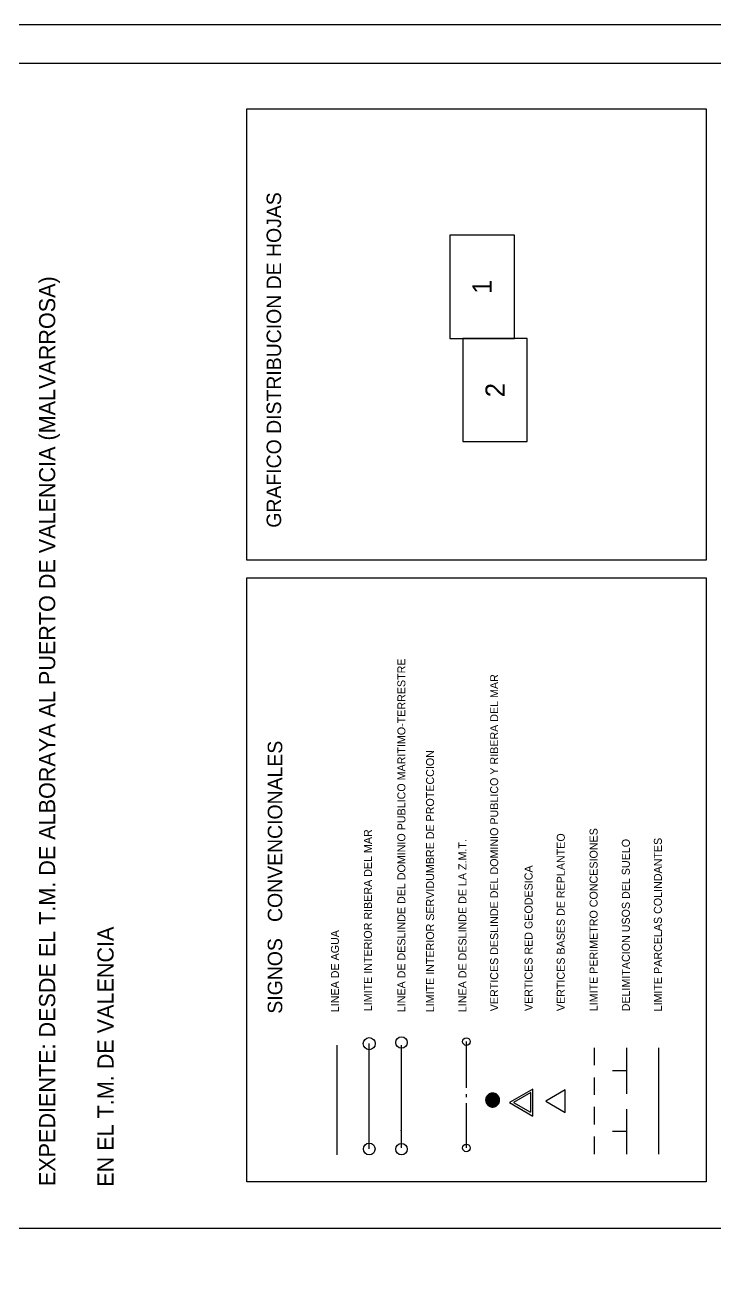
# Model space of a CAD drawing. Extents: x 729854 to 730444, y 4373781 to 4374808.
# Drawn here: x 729955.3 to 730062.4, y 4374615.3 to 4374807.5 of the extents above; entities that cross this region are included whole.
import ezdxf
from ezdxf.enums import TextEntityAlignment as Align

# ---------------------------------------------------------------- set-up
doc = ezdxf.new("R2010")
doc.units = 0
doc.linetypes.add('DASHED', pattern=[0])
doc.layers.get('0').update_dxf_attribs({"linetype": 'CONTINUOUS'})

msp = doc.modelspace()

# ---------------------------------------------------------------- linework, layer by layer
at = {"color": 0, "linetype": 'CONTINUOUS'}
for p, q in [((730003.77, 4374632.37), (730003.77, 4374649.37)), ((730013.79, 4374633.45), (730013.79, 4374649.37)), ((730023.83, 4374642.75), (730023.83, 4374649.92)), ((730043.69, 4374646.27), (730043.69, 4374648.97)), ((730043.69, 4374646.27), (730043.69, 4374648.97)), ((730048.69, 4374641.8), (730048.69, 4374648.97)), ((730048.69, 4374645.39), (730046.5, 4374645.39)), ((730043.69, 4374641.68), (730043.69, 4374644.38)), ((730043.69, 4374641.68), (730043.69, 4374644.38)), ((730023.83, 4374641.3), (730023.83, 4374641.78)), ((730034.15, 4374642.55), (730030.54, 4374640.47)), ((730034.15, 4374642.55), (730030.54, 4374640.47)), ((730033.83, 4374642.03), (730031.16, 4374640.5)), ((730033.83, 4374638.96), (730033.83, 4374642.03)), ((730034.15, 4374638.38), (730034.15, 4374642.55)), ((730034.15, 4374638.38), (730034.15, 4374642.55)), ((730039.15, 4374642.42), (730036.14, 4374640.69)), ((730039.15, 4374642.42), (730036.14, 4374640.69)), ((730039.15, 4374638.95), (730039.15, 4374642.42)), ((730039.15, 4374638.95), (730039.15, 4374642.42)), ((730023.83, 4374633.45), (730023.83, 4374640.38)), ((730030.54, 4374640.47), (730034.15, 4374638.38)), ((730030.54, 4374640.47), (730034.15, 4374638.38)), ((730031.14, 4374640.5), (730033.8, 4374638.96)), ((730036.14, 4374640.69), (730039.15, 4374638.95)), ((730036.14, 4374640.69), (730039.15, 4374638.95)), ((730043.69, 4374637.09), (730043.69, 4374639.79)), ((730043.69, 4374637.09), (730043.69, 4374639.79)), ((730048.69, 4374632.5), (730048.69, 4374639.43)), ((730048.69, 4374635.97), (730046.5, 4374635.97)), ((730043.69, 4374632.5), (730043.69, 4374635.2)), ((730043.69, 4374632.5), (730043.69, 4374635.2))]:
    msp.add_line(p, q, dxfattribs=at)
at = {"color": 0, "linetype": 'DASHED'}
for p, q in [((730008.77, 4374633.28), (730008.77, 4374649.6)), ((730053.69, 4374632.5), (730053.69, 4374648.97))]:
    msp.add_line(p, q, dxfattribs=at)
at = {"color": 0, "linetype": 'CONTINUOUS'}
for points in [[(729989.77, 4374724.54), (729989.77, 4374794.5), (730061.04, 4374794.5), (730061.04, 4374724.54)], [(730021.27, 4374758.9), (730031.27, 4374758.9), (730031.27, 4374774.9), (730021.27, 4374774.9)], [(730021.27, 4374758.9), (730031.27, 4374758.9), (730031.27, 4374774.9), (730021.27, 4374774.9)], [(730023.27, 4374742.9), (730033.27, 4374742.9), (730033.27, 4374758.9), (730023.27, 4374758.9)], [(729989.77, 4374628.19), (729989.77, 4374721.78), (730061.04, 4374721.78), (730061.04, 4374628.19)]]:
    msp.add_lwpolyline(points, close=True, dxfattribs=at)
for centre, radius in [((730013.77, 4374649.79), 0.89), ((730008.77, 4374649.6), 0.933), ((730023.83, 4374649.92), 0.588), ((730008.77, 4374633.28), 0.907), ((730013.77, 4374633.25), 0.88), ((730023.83, 4374633.45), 0.588)]:
    msp.add_circle(centre, radius, dxfattribs=at)
msp.add_point((730013.74, 4374636.14), dxfattribs=at)
msp.add_point((730013.74, 4374636.14), dxfattribs=at)
msp.add_point((730013.74, 4374636.14), dxfattribs=at)
msp.add_point((730013.74, 4374636.14), dxfattribs=at)
msp.add_point((730013.74, 4374636.14), dxfattribs=at)
msp.add_point((730013.74, 4374636.14), dxfattribs=at)

# ---------------------------------------------------------------- texts
for s, height, p in [('GRAFICO DISTRIBUCION DE HOJAS', 2.25, (729995.1, 4374729.56)), ('EXPEDIENTE: DESDE EL T.M. DE ALBORAYA AL PUERTO DE VALENCIA (MALVARROSA)', 2.5, (729960.06, 4374627.52)), ('LINEA DE DESLINDE DEL DOMINIO PUBLICO MARITIMO-TERRESTRE', 1.24, (730014.37, 4374654.47)), ('VERTICES DESLINDE DEL DOMINIO PUBLICO Y RIBERA DEL MAR', 1.24, (730028.76, 4374654.62)), ('LIMITE INTERIOR SERVIDUMBRE DE PROTECCION', 1.24, (730018.82, 4374654.47)), ('LIMITE INTERIOR RIBERA DEL MAR', 1.24, (730009.18, 4374654.63)), ('VERTICES BASES DE REPLANTEO', 1.24, (730039.09, 4374654.65)), ('LIMITE PERIMETRO CONCESIONES', 1.24, (730044.18, 4374654.62)), ('LIMITE PARCELAS COLINDANTES', 1.24, (730054.15, 4374654.6)), ('LINEA DE DESLINDE DE LA Z.M.T.', 1.24, (730023.84, 4374654.49)), ('DELIMITACION USOS DEL SUELO', 1.24, (730049.18, 4374654.61)), ('VERTICES RED GEODESICA', 1.24, (730034.09, 4374654.65)), ('EN EL T.M. DE VALENCIA', 2.5, (729969.12, 4374627.43)), ('LINEA DE AGUA', 1.24, (730004.07, 4374654.48))]:
    msp.add_text(s, height=height, rotation=90, dxfattribs=at).set_placement(p)
for s, height, p in [('1', 3, (730026.27, 4374766.9)), ('2', 3, (730028.27, 4374750.89)), ('SIGNOS   CONVENCIONALES   ', 2.25, (729994.15, 4374676.65))]:
    msp.add_text(s, height=height, rotation=90, dxfattribs=at).set_placement(p, align=Align.MIDDLE)

# ---------------------------------------------------------------- meshes
mesh = msp.add_polyface(dxfattribs=at)
corners = [(730162.5, 4373781), (729854.5, 4374807.5), (730444, 4373781), (730444, 4374807.5), (729854.5, 4373781)]
mesh.append_faces([[corners[k] for k in face] for face in [(0, 1, 4), (1, 0, 2, 3)]], dxfattribs={"vtx0": -1, "color": 0})
mesh = msp.add_polyface(dxfattribs=at)
corners = [(730145.58, 4374621), (730145.58, 4374801.5), (729864.5, 4374801.5), (729864.5, 4374621)]
mesh.append_faces([[corners[k] for k in face] for face in [(0, 1, 2, 3)]], dxfattribs={"color": 0})
mesh = msp.add_polyface(dxfattribs=at)
corners = [(730028.11, 4374641.92), (730027.97, 4374641.93), (730027.76, 4374641.93), (730028.17, 4374641.9), (730027.7, 4374641.92), (730028.24, 4374641.88), (730027.63, 4374641.9), (730028.3, 4374641.86), (730027.56, 4374641.88), (730028.36, 4374641.83), (730027.5, 4374641.86), (730028.43, 4374641.8), (730027.44, 4374641.83), (730028.48, 4374641.76), (730027.38, 4374641.8), (730028.54, 4374641.73), (730027.32, 4374641.76), (730028.59, 4374641.68), (730027.26, 4374641.73), (730028.65, 4374641.64), (730027.21, 4374641.68), (730028.69, 4374641.59), (730027.16, 4374641.64), (730028.74, 4374641.54), (730027.11, 4374641.59), (730028.78, 4374641.48), (730027.06, 4374641.54), (730028.82, 4374641.43), (730027.02, 4374641.48), (730028.85, 4374641.37), (730026.98, 4374641.43), (730028.88, 4374641.3), (730026.95, 4374641.37), (730028.91, 4374641.24), (730026.92, 4374641.3), (730028.93, 4374641.18), (730026.89, 4374641.24), (730028.95, 4374641.11), (730026.87, 4374641.18), (730028.96, 4374641.04), (730026.85, 4374641.11), (730028.97, 4374640.98), (730026.84, 4374641.04), (730028.98, 4374640.91), (730026.83, 4374640.98), (730028.98, 4374640.84), (730026.82, 4374640.91), (730028.98, 4374640.77), (730026.82, 4374640.84), (730028.97, 4374640.7), (730026.83, 4374640.77), (730028.96, 4374640.64), (730026.83, 4374640.7), (730028.94, 4374640.57), (730026.84, 4374640.64), (730028.92, 4374640.5), (730026.86, 4374640.57), (730028.9, 4374640.44), (730026.88, 4374640.5), (730028.87, 4374640.38), (730026.91, 4374640.44), (730028.84, 4374640.32), (730026.93, 4374640.38), (730028.8, 4374640.26), (730026.97, 4374640.32), (730028.76, 4374640.2), (730027, 4374640.26), (730028.72, 4374640.15), (730027.04, 4374640.2), (730028.67, 4374640.1), (730027.09, 4374640.15), (730028.62, 4374640.05), (730027.13, 4374640.1), (730028.57, 4374640.01), (730027.18, 4374640.05), (730028.51, 4374639.97), (730027.23, 4374640.01), (730028.46, 4374639.93), (730027.29, 4374639.97), (730028.4, 4374639.9), (730027.35, 4374639.93), (730028.33, 4374639.87), (730027.41, 4374639.9), (730028.27, 4374639.84), (730027.47, 4374639.87), (730028.21, 4374639.82), (730027.53, 4374639.84), (730028.14, 4374639.8), (730027.6, 4374639.82), (730028.07, 4374639.79), (730027.66, 4374639.8), (730028, 4374639.78), (730027.73, 4374639.79), (730027.87, 4374639.78), (730027.83, 4374641.93), (730028.04, 4374641.93), (730027.94, 4374639.78), (730027.8, 4374639.78), (730027.9, 4374641.94)]
mesh.append_faces([[corners[k] for k in face] for face in [(1, 0, 95), (93, 92, 97), (94, 1, 98)]], dxfattribs={"vtx0": -1, "color": 0})
mesh.append_faces([[corners[k] for k in face] for face in [(91, 92, 93, 96)]], dxfattribs={"vtx0": -1, "vtx1": -1, "color": 0})
mesh.append_faces([[corners[k] for k in face] for face in [(0, 1, 94, 2)]], dxfattribs={"vtx0": -1, "vtx1": -1, "vtx3": -1, "color": 0})
mesh.append_faces([[corners[k] for k in face] for face in [(0, 2, 4, 3), (3, 4, 6, 5), (5, 6, 8, 7), (7, 8, 10, 9), (9, 10, 12, 11), (11, 12, 14, 13), (13, 14, 16, 15), (15, 16, 18, 17), (17, 18, 20, 19), (19, 20, 22, 21), (21, 22, 24, 23), (23, 24, 26, 25), (25, 26, 28, 27), (27, 28, 30, 29), (29, 30, 32, 31), (31, 32, 34, 33), (33, 34, 36, 35), (35, 36, 38, 37), (37, 38, 40, 39), (39, 40, 42, 41), (41, 42, 44, 43), (43, 44, 46, 45), (45, 46, 48, 47), (47, 48, 50, 49), (49, 50, 52, 51), (51, 52, 54, 53), (53, 54, 56, 55), (55, 56, 58, 57), (57, 58, 60, 59), (59, 60, 62, 61), (61, 62, 64, 63), (63, 64, 66, 65), (65, 66, 68, 67), (67, 68, 70, 69), (69, 70, 72, 71), (71, 72, 74, 73), (73, 74, 76, 75), (75, 76, 78, 77), (77, 78, 80, 79), (79, 80, 82, 81), (81, 82, 84, 83), (83, 84, 86, 85), (85, 86, 88, 87), (87, 88, 90, 89), (89, 90, 92, 91)]], dxfattribs={"vtx0": -1, "vtx2": -1, "color": 0})

doc.saveas('drawing.dxf')
